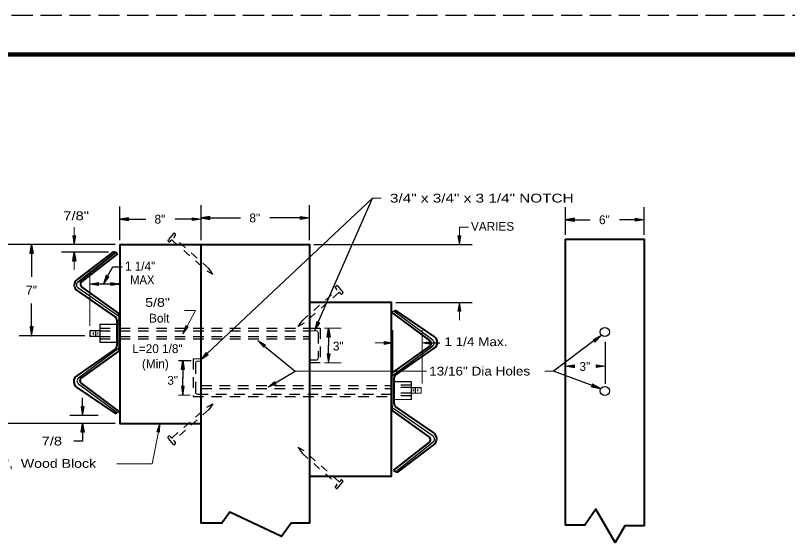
# Model space of a CAD drawing. Extents: x 0.5 to 35.9, y 24.1 to 46.1.
# Drawn here: x 5.54 to 15.42, y 39.32 to 46.06 of the extents above; entities that cross this region are included whole.
import ezdxf

# ---------------------------------------------------------------- set-up
doc = ezdxf.new("R2010")
doc.units = 0
doc.header["$LTSCALE"] = 0.045
doc.header["$PDMODE"] = 32
doc.header["$PDSIZE"] = 0.0225
for name, pattern in [('DOTTED', [1.5, 0.3, -1.2]), ('LONG_DASHED', [7.5, 6, -1.5]), ('MEDIUM_DASHED', [4.5, 3, -1.5])]:
    doc.linetypes.add(name, pattern=pattern)
for name, color, linetype, lineweight in [('1', 7, 'Continuous', 25), ('2', 7, 'Continuous', 13), ('3', 7, 'Continuous', 25)]:
    doc.layers.add(name, color=color, linetype=linetype, lineweight=lineweight)

msp = doc.modelspace()

# ---------------------------------------------------------------- hatches: boundary and pattern name
at = {"layer": '1'}
for points in [[(6.982, 43.43692), (6.982, 43.47442), (6.8695, 43.45558), (6.8695, 43.45558)], [(7.79958, 43.43692), (7.79958, 43.47442), (7.91208, 43.45558), (7.91208, 43.45558)], [(8.02458, 43.45233), (8.02458, 43.48992), (7.91208, 43.47117), (7.91208, 43.47117)], [(9.18533, 43.45233), (9.18533, 43.48992), (9.29783, 43.47117), (9.29783, 43.47117)], [(12.68767, 43.42933), (12.68767, 43.46683), (12.57517, 43.44808), (12.57517, 43.44808)], [(13.46892, 43.42933), (13.46892, 43.46683), (13.58142, 43.44808), (13.58142, 43.44808)], [(6.307, 43.24217), (6.2695, 43.24217), (6.28817, 43.12967), (6.28817, 43.12967)], [(11.23525, 43.24217), (11.19783, 43.24217), (11.21658, 43.12967), (11.21658, 43.12967)], [(5.762, 43.01717), (5.7245, 43.01717), (5.74325, 43.12967), (5.74325, 43.12967)], [(6.307, 42.92008), (6.2695, 42.92008), (6.28817, 43.03258), (6.28817, 43.03258)], [(6.60033, 42.60792), (6.60033, 42.64542), (6.48783, 42.62667), (6.48783, 42.62667)], [(6.757, 42.60792), (6.757, 42.64542), (6.8695, 42.62667), (6.8695, 42.62667)], [(11.23525, 42.279), (11.19783, 42.279), (11.21658, 42.3915), (11.21658, 42.3915)], [(5.762, 42.07892), (5.7245, 42.07892), (5.74325, 41.96642), (5.74325, 41.96642)], [(9.56183, 41.94933), (9.52433, 41.94933), (9.54308, 42.06183), (9.54308, 42.06183)], [(10.252, 41.85558), (10.252, 41.89308), (10.3645, 41.87425), (10.3645, 41.87425)], [(10.85317, 41.85558), (10.85317, 41.89308), (10.74067, 41.87425), (10.74067, 41.87425)], [(9.56183, 41.73308), (9.52433, 41.73308), (9.54308, 41.62058), (9.54308, 41.62058)], [(7.6965, 41.53475), (7.659, 41.53475), (7.67775, 41.64725), (7.67775, 41.64725)], [(7.6965, 41.31858), (7.659, 41.31858), (7.67775, 41.20608), (7.67775, 41.20608)], [(6.41442, 41.05792), (6.377, 41.05792), (6.39575, 40.94542), (6.39575, 40.94542)], [(6.41442, 40.7315), (6.377, 40.7315), (6.39575, 40.844), (6.39575, 40.844)]]:
    msp.add_hatch(color=256, dxfattribs=at).paths.add_polyline_path(points)
at = {"layer": '2'}
for points in [[(6.73158, 42.71683), (6.6985, 42.73467), (6.66183, 42.62667), (6.66183, 42.62667)], [(7.74758, 42.07958), (7.71458, 42.09742), (7.67775, 41.98942), (7.67775, 41.98942)], [(9.42875, 42.13108), (9.39442, 42.14608), (9.36658, 42.03558), (9.36658, 42.03558)], [(8.71225, 41.819), (8.73608, 41.84808), (8.63725, 41.90508), (8.63725, 41.90508)], [(12.92725, 41.91417), (12.94967, 41.88408), (13.02858, 41.96642), (13.02858, 41.96642)], [(8.00283, 41.72283), (7.97708, 41.75008), (7.90808, 41.65933), (7.90808, 41.65933)], [(12.68808, 41.55617), (12.68808, 41.59367), (12.57558, 41.57483), (12.57558, 41.57483)], [(12.9675, 41.59533), (12.9675, 41.55783), (13.08, 41.5765), (13.08, 41.5765)], [(8.87392, 41.348), (8.85458, 41.38025), (8.76775, 41.30625), (8.76775, 41.30625)], [(12.922, 41.34767), (12.90892, 41.31242), (13.02092, 41.29092), (13.02092, 41.29092)], [(7.3435, 40.73933), (7.38025, 40.73217), (7.38367, 40.84617), (7.38367, 40.84617)]]:
    msp.add_hatch(color=256, dxfattribs=at).paths.add_polyline_path(points)

# ---------------------------------------------------------------- linework, layer by layer
at = {"layer": '1', "linetype": 'LONG_DASHED'}
msp.add_line((35.72725, 46.05917), (0.52725, 46.05917), dxfattribs=at)
at = {"layer": '1', "lineweight": 158}
msp.add_line((35.64392, 45.55917), (3.14392, 45.55917), dxfattribs=at)
at = {"layer": '1'}
for p, q in [((6.8695, 43.18583), (6.8695, 43.61767)), ((7.91208, 43.18592), (7.91208, 43.63317)), ((7.91208, 43.18583), (7.91208, 43.61767)), ((9.29783, 43.18592), (9.29783, 43.63317)), ((12.57517, 43.25708), (12.57517, 43.61008)), ((13.58142, 43.25708), (13.58142, 43.61008)), ((6.982, 43.45567), (7.20325, 43.45567)), ((7.79958, 43.45567), (7.57825, 43.45567)), ((8.02458, 43.47117), (8.41742, 43.47117)), ((9.18533, 43.47117), (8.79242, 43.47117)), ((12.68767, 43.44808), (12.89075, 43.44808)), ((13.46892, 43.44808), (13.26575, 43.44808)), ((6.81325, 43.12967), (5.21275, 43.12967)), ((5.80983, 43.12967), (5.58125, 43.12967)), ((9.35408, 43.12967), (11.37858, 43.12967)), ((5.74325, 43.01717), (5.74325, 42.71675)), ((6.7265, 43.03258), (6.12625, 43.03258)), ((6.8695, 42.62667), (6.48783, 42.62667)), ((6.336, 42.58008), (6.84025, 42.22867)), ((10.40317, 42.3915), (11.37858, 42.3915)), ((5.74325, 42.07892), (5.74325, 42.37925)), ((10.875, 41.908), (10.37725, 42.27817)), ((6.53225, 42.00533), (6.53225, 41.98275)), ((6.56158, 42.03017), (6.56158, 41.95792)), ((6.42392, 41.96642), (5.58125, 41.96642)), ((6.6135, 41.95792), (6.48933, 41.95792)), ((9.54308, 41.94933), (9.54308, 41.83683)), ((9.54308, 41.73308), (9.54308, 41.84558)), ((10.37525, 41.4675), (10.87483, 41.83567)), ((10.85317, 41.87433), (10.96567, 41.87433)), ((6.84125, 41.79308), (6.34167, 41.42492)), ((7.62408, 41.64725), (7.78517, 41.64725)), ((7.67775, 41.53475), (7.67775, 41.42225)), ((7.67775, 41.31858), (7.67775, 41.43108)), ((6.3415, 41.35258), (6.83925, 40.98242)), ((10.603, 41.37725), (10.38042, 41.37725)), ((10.603, 41.15142), (10.603, 41.37725)), ((10.603, 41.30267), (10.72717, 41.30267)), ((10.65492, 41.23042), (10.65492, 41.30267)), ((10.62783, 41.25525), (10.62783, 41.28008)), ((10.68425, 41.25525), (10.68425, 41.27783)), ((6.39575, 41.05792), (6.39575, 41.17042)), ((10.8805, 40.6805), (10.37625, 41.03192)), ((6.59283, 40.94542), (6.23375, 40.94542)), ((6.81325, 40.844), (5.21275, 40.844)), ((6.59283, 40.844), (6.23375, 40.844)), ((6.39575, 40.7315), (6.39575, 40.619)), ((6.39575, 40.619), (6.28325, 40.619)), ((10.40208, 40.2325), (10.88258, 40.60817))]:
    msp.add_line(p, q, dxfattribs=at)
at = {"layer": '1', "lineweight": 13}
for p, q in [((6.28825, 43.24217), (6.28825, 43.35467)), ((11.21658, 43.24217), (11.21658, 43.35467)), ((6.81325, 43.12967), (6.12625, 43.12967)), ((6.28825, 42.92008), (6.28825, 42.80758)), ((6.48783, 42.09183), (6.48783, 42.78867)), ((6.85958, 42.19175), (6.85958, 41.82933)), ((6.8695, 42.21675), (6.8695, 41.80042)), ((11.21658, 42.279), (11.21658, 42.1665)), ((6.58867, 42.00533), (6.58867, 41.9805)), ((9.48942, 42.06183), (9.70508, 42.06183)), ((10.3645, 41.48525), (10.3645, 42.03633)), ((10.74067, 41.35475), (10.74067, 42.03633)), ((10.252, 41.87433), (10.1395, 41.87433)), ((12.57508, 41.61383), (12.57508, 41.73492)), ((13.08167, 41.61383), (13.08167, 41.73492)), ((9.48942, 41.62058), (9.70508, 41.62058)), ((10.347, 41.04375), (10.347, 41.46017)), ((10.35692, 41.06883), (10.35692, 41.43125)), ((10.72717, 41.23042), (10.72717, 41.30267)), ((7.62408, 41.20608), (7.76983, 41.20608)), ((10.603, 41.23042), (10.72717, 41.23042)), ((10.383, 41.15142), (10.603, 41.15142))]:
    msp.add_line(p, q, dxfattribs=at)
at = {"layer": '1', "linetype": 'DOTTED'}
for p, q in [((7.5585, 43.2715), (7.48775, 43.18933)), ((7.51283, 43.16783), (7.52783, 43.18517)), ((7.566, 43.22875), (7.58392, 43.24958)), ((7.58292, 43.26225), (7.57117, 43.27242)), ((7.48875, 43.17667), (7.50017, 43.16683)), ((9.6305, 42.59442), (9.64225, 42.60458)), ((9.65492, 42.60367), (9.72567, 42.5215)), ((9.64742, 42.56092), (9.6295, 42.58175)), ((9.70058, 42.5), (9.68558, 42.51733)), ((9.72467, 42.50883), (9.71325, 42.499)), ((7.5585, 40.57633), (7.48775, 40.6585)), ((7.48875, 40.67117), (7.50017, 40.681)), ((7.51283, 40.68), (7.52783, 40.66267)), ((7.566, 40.61908), (7.58392, 40.59825)), ((7.58292, 40.58558), (7.57117, 40.57542)), ((9.70058, 40.121), (9.68558, 40.10367)), ((9.72467, 40.11217), (9.71325, 40.122)), ((9.64742, 40.06008), (9.6295, 40.03925)), ((9.6305, 40.02658), (9.64225, 40.01642)), ((9.65492, 40.01733), (9.72567, 40.0995))]:
    msp.add_line(p, q, dxfattribs=at)
at = {"layer": '1', "lineweight": 40}
for p, q in [((6.78275, 43.03258), (6.32408, 42.68358)), ((6.81442, 43.02808), (6.33392, 42.65242)), ((6.84008, 43.01275), (6.38533, 42.66033)), ((6.38658, 42.58825), (6.85083, 42.25325)), ((6.32783, 42.53775), (6.81517, 42.20383)), ((10.89483, 41.9545), (10.39758, 42.29392)), ((10.83758, 41.90392), (10.35675, 42.26192)), ((6.83475, 42.16675), (6.83475, 41.83467)), ((6.81533, 41.79767), (6.32108, 41.45442)), ((10.36592, 41.49683), (10.83675, 41.83117)), ((10.40108, 41.46292), (10.89542, 41.80625)), ((6.85058, 41.76375), (6.37975, 41.42942)), ((10.38175, 41.09383), (10.38175, 41.426)), ((6.32167, 41.30608), (6.81892, 40.96658)), ((6.37892, 41.35658), (6.85975, 40.99858)), ((10.82992, 40.67233), (10.36567, 41.00733)), ((10.88867, 40.72283), (10.40133, 41.05675)), ((10.37642, 40.24783), (10.83117, 40.60025)), ((10.43375, 40.22792), (10.89233, 40.577))]:
    msp.add_line(p, q, dxfattribs=at)
at = {"layer": '1', "linetype": 'MEDIUM_DASHED'}
for p, q in [((6.6135, 42.06183), (6.84192, 42.06183)), ((6.6135, 42.03017), (6.83292, 42.03017)), ((6.8695, 42.06183), (9.29783, 42.06183)), ((6.8695, 42.03017), (9.29783, 42.03017)), ((9.40917, 42.00317), (9.40917, 41.68008)), ((6.6135, 41.95792), (6.83292, 41.95792)), ((6.6135, 41.92625), (6.83292, 41.92625)), ((6.8695, 41.95792), (9.29783, 41.95792)), ((6.8695, 41.92625), (9.29783, 41.92625)), ((7.8395, 41.6125), (7.8395, 41.24642)), ((9.38217, 41.65308), (9.29783, 41.65308)), ((7.91208, 41.32783), (10.34692, 41.32783)), ((10.603, 41.30267), (10.38042, 41.30267)), ((10.603, 41.33433), (10.38175, 41.33433)), ((7.8665, 41.21942), (10.34692, 41.21942)), ((7.91208, 41.29175), (10.34692, 41.29175)), ((10.603, 41.23042), (10.38175, 41.23042)), ((10.603, 41.19875), (10.383, 41.19875))]:
    msp.add_line(p, q, dxfattribs=at)
at = {"layer": '1', "linetype": 'MEDIUM_DASHED', "lineweight": 13}
for p, q in [((9.29783, 42.03017), (9.38217, 42.03017)), ((7.91208, 41.67108), (7.80792, 41.67108)), ((7.91208, 41.6395), (7.8665, 41.6395))]:
    msp.add_line(p, q, dxfattribs=at)
at = {"layer": '1'}
for points in [[(6.982, 43.43692), (6.982, 43.47442), (6.8695, 43.45558), (6.8695, 43.45558)], [(7.79958, 43.43692), (7.79958, 43.47442), (7.91208, 43.45558), (7.91208, 43.45558)], [(8.02458, 43.45233), (8.02458, 43.48992), (7.91208, 43.47117), (7.91208, 43.47117)], [(9.18533, 43.45233), (9.18533, 43.48992), (9.29783, 43.47117), (9.29783, 43.47117)], [(12.68767, 43.42933), (12.68767, 43.46683), (12.57517, 43.44808), (12.57517, 43.44808)], [(13.46892, 43.42933), (13.46892, 43.46683), (13.58142, 43.44808), (13.58142, 43.44808)], [(5.762, 43.01717), (5.7245, 43.01717), (5.74325, 43.12967), (5.74325, 43.12967)], [(6.307, 42.92008), (6.2695, 42.92008), (6.28817, 43.03258), (6.28817, 43.03258)], [(5.762, 42.07892), (5.7245, 42.07892), (5.74325, 41.96642), (5.74325, 41.96642)], [(9.56183, 41.94933), (9.52433, 41.94933), (9.54308, 42.06183), (9.54308, 42.06183)], [(7.6965, 41.53475), (7.659, 41.53475), (7.67775, 41.64725), (7.67775, 41.64725)], [(7.6965, 41.31858), (7.659, 41.31858), (7.67775, 41.20608), (7.67775, 41.20608)], [(6.41442, 41.05792), (6.377, 41.05792), (6.39575, 40.94542), (6.39575, 40.94542)], [(6.41442, 40.7315), (6.377, 40.7315), (6.39575, 40.844), (6.39575, 40.844)]]:
    msp.add_lwpolyline(points, close=True, dxfattribs=at)
at = {"layer": '1', "lineweight": 13}
for points in [[(6.307, 43.24217), (6.2695, 43.24217), (6.28817, 43.12967), (6.28817, 43.12967)], [(11.23525, 43.24217), (11.19783, 43.24217), (11.21658, 43.12967), (11.21658, 43.12967)], [(6.60033, 42.60792), (6.60033, 42.64542), (6.48783, 42.62667), (6.48783, 42.62667)], [(6.757, 42.60792), (6.757, 42.64542), (6.8695, 42.62667), (6.8695, 42.62667)], [(11.23525, 42.279), (11.19783, 42.279), (11.21658, 42.3915), (11.21658, 42.3915)], [(10.252, 41.85558), (10.252, 41.89308), (10.3645, 41.87425), (10.3645, 41.87425)], [(10.85317, 41.85558), (10.85317, 41.89308), (10.74067, 41.87425), (10.74067, 41.87425)], [(9.56183, 41.73308), (9.52433, 41.73308), (9.54308, 41.62058), (9.54308, 41.62058)]]:
    msp.add_lwpolyline(points, close=True, dxfattribs=at)
at = {"layer": '1', "linetype": 'DOTTED'}
for points in [[(7.5405, 43.18608), (7.98408, 42.79567), (8.05983, 42.75208), (8.01017, 42.82592), (7.56692, 43.21608)], [(9.67292, 42.51825), (9.22933, 42.12783), (9.15358, 42.08425), (9.20325, 42.15808), (9.6465, 42.54825)], [(7.5405, 40.66175), (7.98408, 41.05217), (8.05983, 41.09575), (8.01017, 41.02192), (7.56692, 40.63175)], [(9.67292, 40.10275), (9.22933, 40.49317), (9.15358, 40.53675), (9.20325, 40.46292), (9.6465, 40.07275)]]:
    msp.add_lwpolyline(points, dxfattribs=at)
at = {"layer": '1', "lineweight": 40}
for points in [[(12.57092, 43.20083), (13.58142, 43.20083), (13.58142, 39.53625), (13.33408, 39.53625), (13.20825, 39.32242), (12.96083, 39.75017), (12.8225, 39.54467), (12.57517, 39.54467), (12.57517, 43.20083)], [(6.8695, 43.12967), (9.29783, 43.12967), (9.29783, 39.5685), (9.06475, 39.5685), (8.94167, 39.40025), (8.28117, 39.711), (8.17758, 39.5685), (7.91208, 39.5685), (7.91208, 43.12967)], [(6.8695, 43.12967), (6.8695, 40.844), (7.91208, 40.844)], [(9.29783, 40.17067), (10.34692, 40.17067), (10.34692, 42.3915), (9.29783, 42.3915)]]:
    msp.add_lwpolyline(points, dxfattribs=at)
at = {"layer": '1'}
for points in [[(6.85992, 42.10925), (6.6135, 42.10925), (6.6135, 41.88342), (6.85992, 41.88342)], [(6.6135, 42.03017), (6.48933, 42.03017), (6.48933, 41.95792)]]:
    msp.add_lwpolyline(points, dxfattribs=at)
at = {"layer": '1', "linetype": 'MEDIUM_DASHED'}
for points in [[(9.29783, 42.06183), (9.43317, 42.06183), (9.43317, 41.62058), (9.29783, 41.62058)], [(7.80792, 41.67108), (7.80792, 41.19008), (10.34692, 41.19008)]]:
    msp.add_lwpolyline(points, dxfattribs=at)
at = {"layer": '1'}
for centre in [(13.07824, 42.01426), (13.07824, 41.25953)]:
    msp.add_circle(centre, 0.0587, dxfattribs=at)
at = {"layer": '1', "linetype": 'DOTTED'}
for centre, start, end in [((7.49459, 43.18352), 139.2634, 229.2634), ((7.53457, 43.17924), 49.2634, 139.2634), ((7.56532, 43.26557), 49.2634, 139.2634), ((7.57274, 43.22289), 139.2634, 229.2634), ((7.57709, 43.25544), 319.2634, 49.2634), ((7.50607, 43.17369), 229.2634, 319.2634), ((9.63632, 42.58761), 130.7366, 220.7366), ((9.6481, 42.59773), 40.7366, 130.7366), ((9.64067, 42.55506), 310.7366, 40.7366), ((9.67885, 42.51141), 40.7366, 130.7366), ((9.70735, 42.50586), 220.7366, 310.7366), ((9.71883, 42.51568), 310.7366, 40.7366), ((7.49459, 40.66432), 130.7366, 220.7366), ((7.50607, 40.67414), 40.7366, 130.7366), ((7.53457, 40.66859), 220.7366, 310.7366), ((7.57274, 40.62494), 130.7366, 220.7366), ((7.56532, 40.58227), 220.7366, 310.7366), ((7.57709, 40.59239), 310.7366, 40.7366), ((9.70735, 40.11514), 49.2634, 139.2634), ((9.63632, 40.03339), 139.2634, 229.2634), ((9.6481, 40.02327), 229.2634, 319.2634), ((9.64067, 40.06594), 319.2634, 49.2634), ((9.67885, 40.10959), 229.2634, 319.2634), ((9.71883, 40.10532), 319.2634, 49.2634)]:
    msp.add_arc(centre, 0.009, start, end, dxfattribs=at)
at = {"layer": '1', "lineweight": 40}
for centre, radius, start, end in [((6.79527, 43.00718), 0.02839, 47.64031, 116.1006), ((6.81897, 43.00673), 0.02186, 15.8406, 102.15685), ((6.37864, 42.61201), 0.09, 127.27405, 235.5835), ((6.41292, 42.62476), 0.045, 127.77999, 234.18818), ((6.78972, 42.16673), 0.045, 0, 55.5835), ((6.82452, 42.21676), 0.045, 0, 54.18818), ((10.81062, 41.86786), 0.045, 305.3835, 53.33133), ((10.84407, 41.88016), 0.09, 304.77986, 55.6752), ((6.78972, 41.83463), 0.045, 304.77986, 360), ((6.82452, 41.80043), 0.045, 305.3835, 360), ((6.37242, 41.38043), 0.09, 124.77986, 235.6752), ((6.40587, 41.39273), 0.045, 125.3835, 233.33133), ((10.39197, 41.46016), 0.045, 125.3835, 180), ((10.42677, 41.42596), 0.045, 124.77986, 180), ((10.39197, 41.04376), 0.045, 180, 234.18818), ((10.42677, 41.09386), 0.045, 180, 235.5835), ((10.83784, 40.64858), 0.09, 307.27405, 55.5835), ((10.80357, 40.63583), 0.045, 307.77999, 54.18818), ((10.39752, 40.25386), 0.02186, 195.8406, 282.15685), ((10.42122, 40.25341), 0.02839, 227.64031, 296.1006)]:
    msp.add_arc(centre, radius, start, end, dxfattribs=at)
at = {"layer": '1'}
for centre, start, end in [((6.36169, 42.61703), 128.02528, 235.13115), ((10.84812, 41.87191), 306.39022, 53.35999), ((6.36837, 41.38868), 126.39022, 233.35999), ((10.40194, 41.06881), 180, 235.13115), ((10.85479, 40.64356), 308.02528, 55.13115)]:
    msp.add_arc(centre, 0.045, start, end, dxfattribs=at)
at = {"layer": '1', "lineweight": 13}
for centre, radius, start, end in [((10.39602, 42.27503), 0.01903, 85.29594, 170.45014), ((6.81454, 42.19178), 0.045, 0, 55.13115), ((10.37239, 42.26326), 0.01571, 71.86089, 184.76403), ((6.81454, 41.82931), 0.045, 306.39022, 360), ((10.40194, 41.43128), 0.045, 126.39022, 180), ((6.82047, 40.98556), 0.01903, 265.29594, 350.45014), ((6.84409, 40.99733), 0.01571, 251.86089, 4.76403)]:
    msp.add_arc(centre, radius, start, end, dxfattribs=at)
at = {"layer": '1', "linetype": 'MEDIUM_DASHED', "lineweight": 13}
for centre, start, end in [((9.38217, 42.00316), 0, 90), ((7.86649, 41.61248), 90, 180), ((9.38217, 41.68006), 270, 0), ((7.86649, 41.24641), 180, 270)]:
    msp.add_arc(centre, 0.027, start, end, dxfattribs=at)
at = {"layer": '2', "lineweight": 25}
for p, q in [((7.98992, 41.7365), (10.1035, 43.7245)), ((9.41158, 42.13858), (10.1035, 43.7245)), ((12.93842, 41.89917), (12.42217, 41.5135)), ((8.72417, 41.83358), (9.11325, 41.5135)), ((13.08233, 41.88967), (13.08233, 41.35233)), ((8.86425, 41.36408), (9.11325, 41.5135)), ((12.9155, 41.33008), (12.42217, 41.5135))]:
    msp.add_line(p, q, dxfattribs=at)
at = {"layer": '2'}
for p, q in [((10.1035, 43.7245), (10.216, 43.7245)), ((10.1035, 43.7245), (10.216, 43.7245)), ((11.3345, 43.35467), (11.21658, 43.35467)), ((9.11325, 41.5135), (10.79442, 41.5135)), ((9.11325, 41.5135), (9.22575, 41.5135)), ((12.42217, 41.5135), (12.30967, 41.5135)), ((12.42217, 41.5135), (12.30967, 41.5135))]:
    msp.add_line(p, q, dxfattribs=at)
at = {"layer": '2', "lineweight": 25}
msp.add_lwpolyline([(6.71508, 42.72575), (6.78042, 42.8475), (6.90233, 42.8475)], dxfattribs=at)
for points in [[(6.73158, 42.71683), (6.6985, 42.73467), (6.66183, 42.62667), (6.66183, 42.62667)], [(12.92725, 41.91417), (12.94967, 41.88408), (13.02858, 41.96642), (13.02858, 41.96642)], [(12.922, 41.34767), (12.90892, 41.31242), (13.02092, 41.29092), (13.02092, 41.29092)]]:
    msp.add_lwpolyline(points, close=True, dxfattribs=at)
at = {"layer": '2'}
for points in [[(7.73108, 42.0885), (7.839, 42.28883), (7.70075, 42.28883)], [(7.37833, 40.80158), (7.28492, 40.3285), (6.832, 40.3285)]]:
    msp.add_lwpolyline(points, dxfattribs=at)
for points in [[(7.74758, 42.07958), (7.71458, 42.09742), (7.67775, 41.98942), (7.67775, 41.98942)], [(9.42875, 42.13108), (9.39442, 42.14608), (9.36658, 42.03558), (9.36658, 42.03558)], [(8.71225, 41.819), (8.73608, 41.84808), (8.63725, 41.90508), (8.63725, 41.90508)], [(8.00283, 41.72283), (7.97708, 41.75008), (7.90808, 41.65933), (7.90808, 41.65933)], [(12.68808, 41.55617), (12.68808, 41.59367), (12.57558, 41.57483), (12.57558, 41.57483)], [(12.9675, 41.59533), (12.9675, 41.55783), (13.08, 41.5765), (13.08, 41.5765)], [(8.87392, 41.348), (8.85458, 41.38025), (8.76775, 41.30625), (8.76775, 41.30625)], [(7.3435, 40.73933), (7.38025, 40.73217), (7.38367, 40.84617), (7.38367, 40.84617)]]:
    msp.add_lwpolyline(points, close=True, dxfattribs=at)
at = {"layer": '3'}
for p, q in [((7.91208, 43.45567), (7.91217, 43.45567)), ((9.29783, 43.47117), (9.29792, 43.47117)), ((13.58142, 43.44808), (13.5815, 43.44808)), ((12.57517, 43.20083), (12.57525, 43.20083)), ((13.58142, 43.20083), (13.5815, 43.20083)), ((5.86608, 43.12967), (5.86617, 43.12967)), ((6.8695, 43.12967), (6.86958, 43.12967)), ((6.8695, 43.12958), (6.86958, 43.12958)), ((7.91208, 43.12967), (7.91217, 43.12967)), ((7.91208, 43.12958), (7.91217, 43.12958)), ((9.29783, 43.12967), (9.29792, 43.12967)), ((6.28825, 43.03258), (6.28833, 43.03258)), ((5.74325, 41.96642), (5.74333, 41.96642)), ((6.48017, 41.96642), (6.48025, 41.96642)), ((7.67775, 41.20608), (7.67783, 41.20608)), ((6.64908, 40.94542), (6.64917, 40.94542)), ((6.39575, 40.844), (6.39583, 40.844)), ((6.64908, 40.844), (6.64917, 40.844)), ((6.8695, 40.844), (6.86958, 40.844))]:
    msp.add_line(p, q, dxfattribs=at)
at = {"layer": '3', "lineweight": 13}
for p, q in [((6.8695, 43.12967), (6.86958, 43.12967)), ((9.29783, 43.12967), (9.29792, 43.12967)), ((9.29783, 43.12967), (9.29792, 43.12967)), ((10.34692, 42.3915), (10.347, 42.3915)), ((10.34692, 42.3915), (10.347, 42.3915)), ((11.21658, 42.3915), (11.21667, 42.3915)), ((11.22425, 42.3915), (11.22433, 42.3915)), ((6.48783, 42.03558), (6.48792, 42.03558)), ((9.43317, 42.06183), (9.43325, 42.06183)), ((10.74067, 41.87433), (10.74075, 41.87433)), ((9.43317, 41.62058), (9.43325, 41.62058)), ((9.54308, 41.62058), (9.54317, 41.62058)), ((12.57508, 41.55758), (12.57517, 41.55758)), ((13.08167, 41.57292), (13.08175, 41.57292)), ((13.08167, 41.55758), (13.08175, 41.55758)), ((10.3645, 41.429), (10.36458, 41.429)), ((10.74067, 41.2985), (10.74075, 41.2985))]:
    msp.add_line(p, q, dxfattribs=at)
at = {"layer": '3', "lineweight": 40}
msp.add_line((6.78275, 43.03258), (6.78283, 43.03258), dxfattribs=at)
at = {"layer": '3'}
for p in [(6.86408, 42.62667), (6.86408, 42.15833)]:
    msp.add_point(p, dxfattribs=at)

# ---------------------------------------------------------------- texts
at = {"layer": '1'}
for s, width, p in [('7/8"', 1.25, (6.14883, 43.44233)), ('7"', 1.05, (5.66825, 42.49175)), ('7/8', 1.25, (5.87075, 40.56275))]:
    msp.add_text(s, height=0.1125, dxfattribs=dict(at, width=width)).set_placement(p)
for s, p in [('8"', (7.31567, 43.39933)), ('8"', (8.52992, 43.41492)), ('6"', (13.00325, 43.39183)), ('VARIES', (11.36508, 43.30717)), ('1 1/4"', (6.937, 42.79925)), ('3"', (9.598, 41.777)), ('3"', (12.75342, 41.51667)), ('3"', (7.47917, 41.33917))]:
    msp.add_text(s, height=0.1125, dxfattribs=at).set_placement(p)
at = {"layer": '2'}
for s, width, p in [('3/4" x 3/4" x 3 1/4" NOTCH', 1.3, (10.3285, 43.66817)), ('MAX', 0.95, (7.00408, 42.62367)), ('5/8"', 1.2, (7.19683, 42.33533)), ('1 1/4 Max.', 1.15, (11.02392, 41.83325)), ('13/16" Dia Holes', 1.15, (10.83008, 41.45725)), ('8" x 6",  Wood Block', 1.2, (4.93483, 40.27733))]:
    msp.add_text(s, height=0.1125, dxfattribs=dict(at, width=width)).set_placement(p)
for s, p in [('Bolt', (7.24567, 42.134)), ('L=20 1/8"', (7.03142, 41.74383)), ('(Min)', (7.15492, 41.551))]:
    msp.add_text(s, height=0.1125, dxfattribs=at).set_placement(p)

doc.saveas('drawing.dxf')
